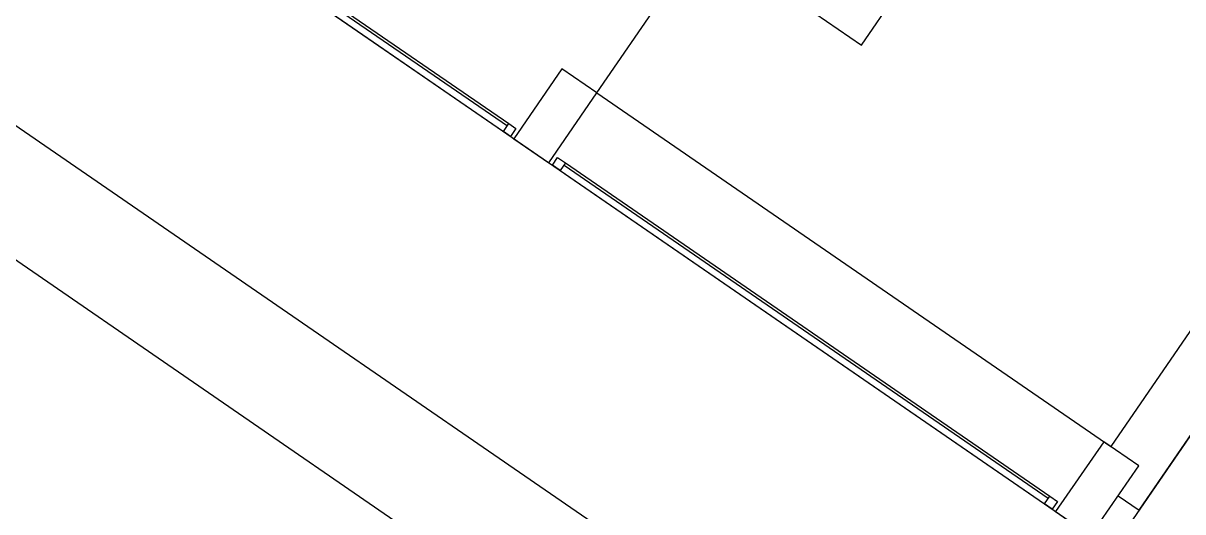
# Model space of a CAD drawing. Header units: metres. Extents: x 2 to 323, y -2 to 254.
# Drawn here: x 102.55 to 108.02, y 175.96 to 178.26 of the extents above; entities that cross this region are included whole.
import ezdxf

# ---------------------------------------------------------------- set-up
doc = ezdxf.new("R2010")
doc.units = ezdxf.units.M
for name, color, linetype in [('0-CARPINTERIA', 7, 'Continuous'), ('0-EST CORTE', 7, 'Continuous'), ('0-MUROS EXISTENTES', 7, 'Continuous'), ('0-PROYECCIONES', 7, 'Continuous'), ('0-VISTA-005', 7, 'Continuous'), ('0-VISTA-010', 7, 'Continuous')]:
    doc.layers.add(name, color=color, linetype=linetype)

msp = doc.modelspace()

# ---------------------------------------------------------------- linework, layer by layer
msp.add_lwpolyline([(90.081, 187.875), (92.626, 191.576), (90.133, 193.29), (91.317, 195.013), (91.284, 195.036), (92.944, 197.45), (114.105, 182.904), (129.398, 176.048), (129.431, 176.025), (122.372, 165.757), (107.621, 175.897), (107.584, 175.843), (94.976, 184.51), (90.081, 187.875)], close=True)
msp.add_lwpolyline([(90.081, 187.875), (92.626, 191.576), (90.133, 193.29), (91.317, 195.013), (91.284, 195.036), (92.944, 197.45), (114.105, 182.904), (129.398, 176.048), (129.431, 176.025), (122.372, 165.757), (107.621, 175.897), (107.584, 175.843), (94.976, 184.51), (90.081, 187.875)], close=True)
at = {"layer": '0-CARPINTERIA'}
for p, q in [((103.592, 178.627), (104.834, 177.773)), ((103.592, 178.627), (104.834, 177.773)), ((103.592, 178.627), (104.834, 177.773)), ((103.599, 178.637), (104.841, 177.784)), ((103.599, 178.637), (104.841, 177.784)), ((103.599, 178.637), (104.841, 177.784)), ((103.574, 178.6), (104.815, 177.747)), ((103.574, 178.6), (104.815, 177.747)), ((103.574, 178.6), (104.815, 177.747)), ((105.101, 177.589), (107.384, 176.02)), ((105.101, 177.589), (107.384, 176.02)), ((105.101, 177.589), (107.384, 176.02)), ((105.108, 177.6), (107.391, 176.03)), ((105.108, 177.6), (107.391, 176.03)), ((105.108, 177.6), (107.391, 176.03)), ((105.083, 177.563), (107.366, 175.993)), ((105.083, 177.563), (107.366, 175.993)), ((105.083, 177.563), (107.366, 175.993)), ((105.864, 177.068), (105.861, 177.064)), ((105.864, 177.068), (105.861, 177.064)), ((105.864, 177.068), (105.861, 177.064)), ((106.622, 176.541), (106.625, 176.545)), ((106.622, 176.541), (106.625, 176.545)), ((106.622, 176.541), (106.625, 176.545))]:
    msp.add_line(p, q, dxfattribs=at)
at = {"layer": '0-EST CORTE'}
for points in [[(104.865, 177.713), (105.029, 177.599), (105.256, 177.929), (105.091, 178.042), (104.865, 177.713)], [(104.865, 177.713), (105.029, 177.599), (105.256, 177.929), (105.091, 178.042), (104.865, 177.713)], [(107.419, 175.957), (107.584, 175.843), (107.811, 176.173), (107.646, 176.286), (107.419, 175.957)], [(107.419, 175.957), (107.584, 175.843), (107.811, 176.173), (107.646, 176.286), (107.419, 175.957)]]:
    msp.add_lwpolyline(points, close=True, dxfattribs=at)
at = {"layer": '0-MUROS EXISTENTES'}
for points in [[(107.713, 176.031), (107.812, 175.963), (110.273, 179.543), (94.851, 190.145), (94.681, 189.898), (99.953, 186.274)], [(107.713, 176.031), (107.812, 175.963), (110.273, 179.543), (94.851, 190.145), (94.681, 189.898), (99.953, 186.274)], [(107.713, 176.031), (107.812, 175.963), (110.273, 179.543), (94.851, 190.145), (94.681, 189.898), (99.953, 186.274)], [(105.633, 181.301), (106.142, 182.043), (107.378, 181.193), (105.679, 178.72), (106.503, 178.154), (106.827, 178.626), (106.745, 178.683)], [(105.633, 181.301), (106.142, 182.043), (107.378, 181.193), (105.679, 178.72), (106.503, 178.154), (106.827, 178.626), (106.745, 178.683)], [(105.633, 181.301), (106.142, 182.043), (107.378, 181.193), (105.679, 178.72), (106.503, 178.154), (106.827, 178.626), (106.745, 178.683)], [(107.664, 179.844), (108.203, 180.627), (109.884, 179.471), (107.679, 176.263)], [(107.664, 179.844), (108.203, 180.627), (109.884, 179.471), (107.679, 176.263)], [(107.664, 179.844), (108.203, 180.627), (109.884, 179.471), (107.679, 176.263)]]:
    msp.add_lwpolyline(points, dxfattribs=at)
at = {"layer": '0-PROYECCIONES'}
for q in [(105.761, 178.664), (105.761, 178.664), (105.761, 178.664), (107.679, 176.263), (107.679, 176.263), (107.679, 176.263)]:
    msp.add_line((105.256, 177.929), q, dxfattribs=at)
msp.add_lwpolyline([(92.522, 191.745), (110.273, 179.543), (106.958, 174.72), (89.207, 186.923), (92.522, 191.745)], close=True, dxfattribs=at)
msp.add_lwpolyline([(92.522, 191.745), (110.273, 179.543), (106.958, 174.72), (89.207, 186.923), (92.522, 191.745)], close=True, dxfattribs=at)
at = {"layer": '0-VISTA-005'}
msp.add_line((91.978, 184.387), (106.152, 174.643), dxfattribs=at)
msp.add_line((91.978, 184.387), (106.152, 174.643), dxfattribs=at)
msp.add_line((91.978, 184.387), (106.152, 174.643), dxfattribs=at)
at = {"layer": '0-VISTA-010'}
for points in [[(104.815, 177.747), (104.841, 177.784), (104.874, 177.761), (104.848, 177.724), (104.815, 177.747)], [(104.815, 177.747), (104.841, 177.784), (104.874, 177.761), (104.848, 177.724), (104.815, 177.747)], [(104.815, 177.747), (104.841, 177.784), (104.874, 177.761), (104.848, 177.724), (104.815, 177.747)], [(105.046, 177.588), (105.071, 177.625), (105.108, 177.6), (105.083, 177.563), (105.046, 177.588)], [(105.046, 177.588), (105.071, 177.625), (105.108, 177.6), (105.083, 177.563), (105.046, 177.588)], [(105.046, 177.588), (105.071, 177.625), (105.108, 177.6), (105.083, 177.563), (105.046, 177.588)], [(107.366, 175.993), (107.391, 176.03), (107.428, 176.005), (107.403, 175.968), (107.366, 175.993)], [(107.366, 175.993), (107.391, 176.03), (107.428, 176.005), (107.403, 175.968), (107.366, 175.993)], [(107.366, 175.993), (107.391, 176.03), (107.428, 176.005), (107.403, 175.968), (107.366, 175.993)]]:
    msp.add_lwpolyline(points, close=True, dxfattribs=at)

doc.saveas('drawing.dxf')
